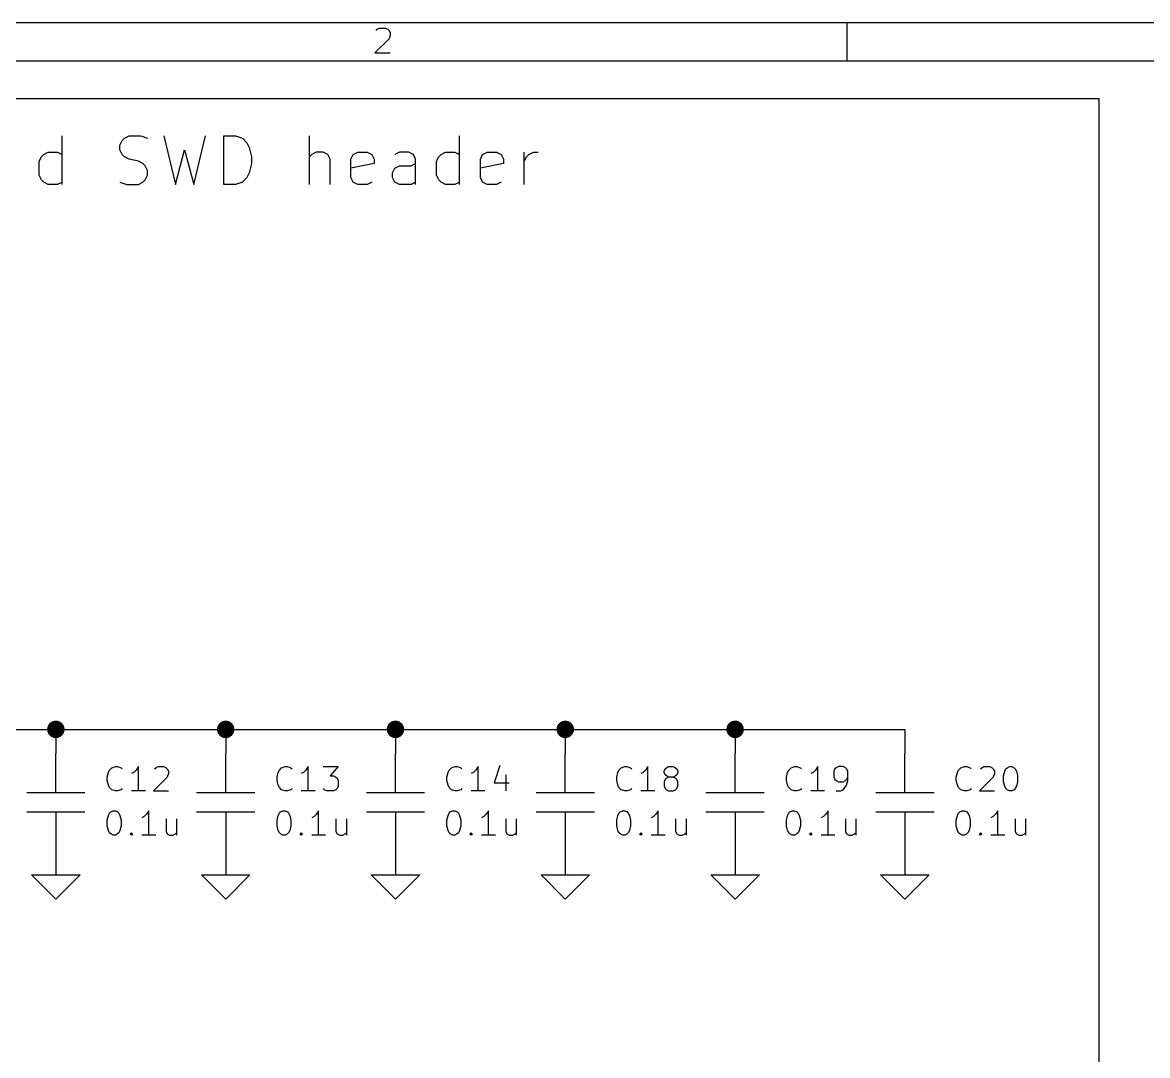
# Model space of a CAD drawing. Extents: x 0.4 to 16.1, y -11.3 to -0.4.
# Drawn here: x 2.631 to 4.95, y -2.522 to -0.394 of the extents above; entities that cross this region are included whole.
import ezdxf

# ---------------------------------------------------------------- set-up
doc = ezdxf.new("R2010")
doc.units = 0
doc.header["$MEASUREMENT"] = 0
for name, color, linetype in [('BLUE3', 171, 'CONTINUOUS'), ('CYAN2', 4, 'CONTINUOUS'), ('GREEN3', 91, 'CONTINUOUS'), ('RED2', 1, 'CONTINUOUS')]:
    doc.layers.add(name, color=color, linetype=linetype)

msp = doc.modelspace()

# ---------------------------------------------------------------- linework, layer by layer
at = {"layer": 'BLUE3', "linetype": 'CONTINUOUS'}
for p, q in [((0.65, -0.55), (4.85, -0.55)), ((4.85, -0.55), (4.85, -4.65)), ((2.713, -0.7273), (2.713, -0.6273)), ((2.832, -0.6463), (2.8368, -0.6368)), ((2.832, -0.6558), (2.832, -0.6463)), ((2.8368, -0.6368), (2.8415, -0.632)), ((2.8415, -0.632), (2.8511, -0.6273)), ((2.8511, -0.6273), (2.8749, -0.6273)), ((2.8749, -0.6273), (2.8892, -0.632)), ((2.9225, -0.6273), (2.9463, -0.7273)), ((2.9844, -0.7273), (3.0082, -0.6273)), ((3.0463, -0.7273), (3.0463, -0.6273)), ((3.0463, -0.6273), (3.0701, -0.6273)), ((3.0701, -0.6273), (3.0844, -0.632)), ((3.0844, -0.632), (3.0939, -0.6416)), ((3.0939, -0.6416), (3.0987, -0.6511)), ((3.2225, -0.7273), (3.2225, -0.6273)), ((3.532, -0.7273), (3.532, -0.6273)), ((2.6654, -0.6796), (2.6701, -0.6701)), ((2.6701, -0.6701), (2.6749, -0.6654)), ((2.6749, -0.6654), (2.6844, -0.6606)), ((2.6844, -0.6606), (2.7034, -0.6606)), ((2.7034, -0.6606), (2.713, -0.6654)), ((2.8368, -0.6654), (2.832, -0.6558)), ((2.8415, -0.6701), (2.8368, -0.6654)), ((2.8511, -0.6749), (2.8415, -0.6701)), ((2.9463, -0.7273), (2.9654, -0.6558)), ((2.9654, -0.6558), (2.9844, -0.7273)), ((3.0987, -0.6511), (3.1034, -0.6701)), ((3.1034, -0.6701), (3.1034, -0.6844)), ((3.2273, -0.6654), (3.2225, -0.6701)), ((3.2368, -0.6606), (3.2273, -0.6654)), ((3.2511, -0.6606), (3.2368, -0.6606)), ((3.2606, -0.6654), (3.2511, -0.6606)), ((3.2654, -0.6749), (3.2606, -0.6654)), ((3.3082, -0.6749), (3.313, -0.6654)), ((3.313, -0.6654), (3.3225, -0.6606)), ((3.3225, -0.6606), (3.3415, -0.6606)), ((3.3415, -0.6606), (3.3511, -0.6654)), ((3.3511, -0.6654), (3.3558, -0.6749)), ((3.4082, -0.6606), (3.3987, -0.6654)), ((3.4273, -0.6606), (3.4082, -0.6606)), ((3.4368, -0.6654), (3.4273, -0.6606)), ((3.4415, -0.6749), (3.4368, -0.6654)), ((3.4844, -0.6796), (3.4892, -0.6701)), ((3.4892, -0.6701), (3.4939, -0.6654)), ((3.4939, -0.6654), (3.5034, -0.6606)), ((3.5034, -0.6606), (3.5225, -0.6606)), ((3.5225, -0.6606), (3.532, -0.6654)), ((3.5749, -0.6749), (3.5796, -0.6654)), ((3.5796, -0.6654), (3.5892, -0.6606)), ((3.5892, -0.6606), (3.6082, -0.6606)), ((3.6082, -0.6606), (3.6177, -0.6654)), ((3.6177, -0.6654), (3.6225, -0.6749)), ((3.6653, -0.7273), (3.6653, -0.6606)), ((3.6653, -0.6796), (3.6701, -0.6701)), ((3.6701, -0.6701), (3.6749, -0.6654)), ((3.6749, -0.6654), (3.6844, -0.6606)), ((3.6844, -0.6606), (3.6939, -0.6606)), ((2.6654, -0.7082), (2.6654, -0.6796)), ((2.8701, -0.6796), (2.8511, -0.6749)), ((2.8796, -0.6844), (2.8701, -0.6796)), ((2.8844, -0.6892), (2.8796, -0.6844)), ((2.8892, -0.6987), (2.8844, -0.6892)), ((3.1034, -0.6844), (3.0987, -0.7035)), ((3.2654, -0.7273), (3.2654, -0.6749)), ((3.3082, -0.713), (3.3082, -0.6749)), ((3.3558, -0.6844), (3.3082, -0.6939)), ((3.3558, -0.6749), (3.3558, -0.6844)), ((3.3939, -0.7035), (3.3987, -0.6939)), ((3.3987, -0.6939), (3.4082, -0.6892)), ((3.4082, -0.6892), (3.432, -0.6892)), ((3.432, -0.6892), (3.4415, -0.6844)), ((3.4415, -0.7273), (3.4415, -0.6749)), ((3.4844, -0.7082), (3.4844, -0.6796)), ((3.5749, -0.713), (3.5749, -0.6749)), ((3.6225, -0.6844), (3.5749, -0.6939)), ((3.6225, -0.6749), (3.6225, -0.6844)), ((2.6701, -0.7177), (2.6654, -0.7082)), ((2.6749, -0.7225), (2.6701, -0.7177)), ((2.8796, -0.7225), (2.8844, -0.7177)), ((2.8844, -0.7177), (2.8892, -0.7082)), ((2.8892, -0.7082), (2.8892, -0.6987)), ((3.0939, -0.713), (3.0844, -0.7225)), ((3.0987, -0.7035), (3.0939, -0.713)), ((3.313, -0.7225), (3.3082, -0.713)), ((3.3939, -0.713), (3.3939, -0.7035)), ((3.3987, -0.7225), (3.3939, -0.713)), ((3.4892, -0.7177), (3.4844, -0.7082)), ((3.4939, -0.7225), (3.4892, -0.7177)), ((3.5796, -0.7225), (3.5749, -0.713)), ((2.6844, -0.7273), (2.6749, -0.7225)), ((2.7034, -0.7273), (2.6844, -0.7273)), ((2.713, -0.7225), (2.7034, -0.7273)), ((2.832, -0.7225), (2.8463, -0.7273)), ((2.8463, -0.7273), (2.8701, -0.7273)), ((2.8701, -0.7273), (2.8796, -0.7225)), ((3.0701, -0.7273), (3.0463, -0.7273)), ((3.0844, -0.7225), (3.0701, -0.7273)), ((3.3225, -0.7273), (3.313, -0.7225)), ((3.3415, -0.7273), (3.3225, -0.7273)), ((3.3511, -0.7225), (3.3415, -0.7273)), ((3.4082, -0.7273), (3.3987, -0.7225)), ((3.432, -0.7273), (3.4082, -0.7273)), ((3.4415, -0.7225), (3.432, -0.7273)), ((3.5034, -0.7273), (3.4939, -0.7225)), ((3.5225, -0.7273), (3.5034, -0.7273)), ((3.532, -0.7225), (3.5225, -0.7273)), ((3.5892, -0.7273), (3.5796, -0.7225)), ((3.6082, -0.7273), (3.5892, -0.7273)), ((3.6177, -0.7225), (3.6082, -0.7273))]:
    msp.add_line(p, q, dxfattribs=at)
at = {"layer": 'CYAN2', "linetype": 'CONTINUOUS'}
for p, q in [((3.6154, -1.9244), (3.6035, -1.9601)), ((3.6154, -1.9244), (3.6035, -1.9601)), ((2.8059, -1.9482), (2.8083, -1.9387)), ((2.8059, -1.9482), (2.8083, -1.9387)), ((2.8083, -1.9387), (2.8107, -1.9339)), ((2.8083, -1.9387), (2.8107, -1.9339)), ((2.8107, -1.9339), (2.8154, -1.9292)), ((2.8107, -1.9339), (2.8154, -1.9292)), ((2.8154, -1.9292), (2.8226, -1.9268)), ((2.8154, -1.9292), (2.8226, -1.9268)), ((2.8226, -1.9268), (2.8273, -1.9268)), ((2.8226, -1.9268), (2.8273, -1.9268)), ((2.8273, -1.9268), (2.8345, -1.9292)), ((2.8273, -1.9268), (2.8345, -1.9292)), ((2.8345, -1.9292), (2.8369, -1.9316)), ((2.8345, -1.9292), (2.8369, -1.9316)), ((2.8607, -1.9387), (2.8559, -1.9411)), ((2.8607, -1.9387), (2.8559, -1.9411)), ((2.8654, -1.9339), (2.8607, -1.9387)), ((2.8654, -1.9339), (2.8607, -1.9387)), ((2.8702, -1.9268), (2.8654, -1.9339)), ((2.8702, -1.9268), (2.8654, -1.9339)), ((2.8702, -1.9768), (2.8702, -1.9268)), ((2.8702, -1.9768), (2.8702, -1.9268)), ((2.9035, -1.9316), (2.9059, -1.9292)), ((2.9035, -1.9316), (2.9059, -1.9292)), ((2.9059, -1.9292), (2.9107, -1.9268)), ((2.9059, -1.9292), (2.9107, -1.9268)), ((2.9107, -1.9268), (2.9226, -1.9268)), ((2.9107, -1.9268), (2.9226, -1.9268)), ((2.9226, -1.9268), (2.9273, -1.9292)), ((2.9226, -1.9268), (2.9273, -1.9292)), ((2.9273, -1.9292), (2.9297, -1.9316)), ((2.9273, -1.9292), (2.9297, -1.9316)), ((2.9297, -1.9316), (2.9321, -1.9363)), ((2.9297, -1.9316), (2.9321, -1.9363)), ((2.9321, -1.9411), (2.9297, -1.9482)), ((2.9321, -1.9411), (2.9297, -1.9482)), ((2.9321, -1.9363), (2.9321, -1.9411)), ((2.9321, -1.9363), (2.9321, -1.9411)), ((3.1559, -1.9482), (3.1583, -1.9387)), ((3.1559, -1.9482), (3.1583, -1.9387)), ((3.1583, -1.9387), (3.1607, -1.9339)), ((3.1583, -1.9387), (3.1607, -1.9339)), ((3.1607, -1.9339), (3.1654, -1.9292)), ((3.1607, -1.9339), (3.1654, -1.9292)), ((3.1654, -1.9292), (3.1726, -1.9268)), ((3.1654, -1.9292), (3.1726, -1.9268)), ((3.1726, -1.9268), (3.1773, -1.9268)), ((3.1726, -1.9268), (3.1773, -1.9268)), ((3.1773, -1.9268), (3.1845, -1.9292)), ((3.1773, -1.9268), (3.1845, -1.9292)), ((3.1845, -1.9292), (3.1869, -1.9316)), ((3.1845, -1.9292), (3.1869, -1.9316)), ((3.2107, -1.9387), (3.2059, -1.9411)), ((3.2107, -1.9387), (3.2059, -1.9411)), ((3.2154, -1.9339), (3.2107, -1.9387)), ((3.2154, -1.9339), (3.2107, -1.9387)), ((3.2202, -1.9268), (3.2154, -1.9339)), ((3.2202, -1.9268), (3.2154, -1.9339)), ((3.2202, -1.9768), (3.2202, -1.9268)), ((3.2202, -1.9768), (3.2202, -1.9268)), ((3.2511, -1.9268), (3.2821, -1.9268)), ((3.2511, -1.9268), (3.2821, -1.9268)), ((3.2821, -1.9268), (3.2654, -1.9459)), ((3.2821, -1.9268), (3.2654, -1.9459)), ((3.2654, -1.9459), (3.2726, -1.9459)), ((3.2654, -1.9459), (3.2726, -1.9459)), ((3.2726, -1.9459), (3.2773, -1.9482)), ((3.2726, -1.9459), (3.2773, -1.9482)), ((3.5059, -1.9482), (3.5083, -1.9387)), ((3.5059, -1.9482), (3.5083, -1.9387)), ((3.5083, -1.9387), (3.5107, -1.9339)), ((3.5083, -1.9387), (3.5107, -1.9339)), ((3.5107, -1.9339), (3.5154, -1.9292)), ((3.5107, -1.9339), (3.5154, -1.9292)), ((3.5154, -1.9292), (3.5226, -1.9268)), ((3.5154, -1.9292), (3.5226, -1.9268)), ((3.5226, -1.9268), (3.5273, -1.9268)), ((3.5226, -1.9268), (3.5273, -1.9268)), ((3.5273, -1.9268), (3.5345, -1.9292)), ((3.5273, -1.9268), (3.5345, -1.9292)), ((3.5345, -1.9292), (3.5369, -1.9316)), ((3.5345, -1.9292), (3.5369, -1.9316)), ((3.5607, -1.9387), (3.5559, -1.9411)), ((3.5607, -1.9387), (3.5559, -1.9411)), ((3.5654, -1.9339), (3.5607, -1.9387)), ((3.5654, -1.9339), (3.5607, -1.9387)), ((3.5702, -1.9268), (3.5654, -1.9339)), ((3.5702, -1.9268), (3.5654, -1.9339)), ((3.5702, -1.9768), (3.5702, -1.9268)), ((3.5702, -1.9768), (3.5702, -1.9268)), ((3.6273, -1.9435), (3.6273, -1.9768)), ((3.6273, -1.9435), (3.6273, -1.9768)), ((3.8559, -1.9482), (3.8583, -1.9387)), ((3.8559, -1.9482), (3.8583, -1.9387)), ((3.8583, -1.9387), (3.8607, -1.9339)), ((3.8583, -1.9387), (3.8607, -1.9339)), ((3.8607, -1.9339), (3.8654, -1.9292)), ((3.8607, -1.9339), (3.8654, -1.9292)), ((3.8654, -1.9292), (3.8726, -1.9268)), ((3.8654, -1.9292), (3.8726, -1.9268)), ((3.8726, -1.9268), (3.8773, -1.9268)), ((3.8726, -1.9268), (3.8773, -1.9268)), ((3.8773, -1.9268), (3.8845, -1.9292)), ((3.8773, -1.9268), (3.8845, -1.9292)), ((3.8845, -1.9292), (3.8869, -1.9316)), ((3.8845, -1.9292), (3.8869, -1.9316)), ((3.9107, -1.9387), (3.9059, -1.9411)), ((3.9107, -1.9387), (3.9059, -1.9411)), ((3.9154, -1.9339), (3.9107, -1.9387)), ((3.9154, -1.9339), (3.9107, -1.9387)), ((3.9202, -1.9268), (3.9154, -1.9339)), ((3.9202, -1.9268), (3.9154, -1.9339)), ((3.9202, -1.9768), (3.9202, -1.9268)), ((3.9202, -1.9768), (3.9202, -1.9268)), ((3.9535, -1.9363), (3.9559, -1.9316)), ((3.9535, -1.9363), (3.9559, -1.9316)), ((3.9535, -1.9387), (3.9535, -1.9363)), ((3.9535, -1.9387), (3.9535, -1.9363)), ((3.9559, -1.9435), (3.9535, -1.9387)), ((3.9559, -1.9435), (3.9535, -1.9387)), ((3.9559, -1.9316), (3.9583, -1.9292)), ((3.9559, -1.9316), (3.9583, -1.9292)), ((3.9583, -1.9459), (3.9559, -1.9435)), ((3.9583, -1.9459), (3.9559, -1.9435)), ((3.9583, -1.9292), (3.963, -1.9268)), ((3.9583, -1.9292), (3.963, -1.9268)), ((3.963, -1.9482), (3.9583, -1.9459)), ((3.963, -1.9482), (3.9583, -1.9459)), ((3.963, -1.9268), (3.9726, -1.9268)), ((3.963, -1.9268), (3.9726, -1.9268)), ((3.9726, -1.9268), (3.9773, -1.9292)), ((3.9726, -1.9268), (3.9773, -1.9292)), ((3.9773, -1.9459), (3.9726, -1.9482)), ((3.9773, -1.9459), (3.9726, -1.9482)), ((3.9773, -1.9292), (3.9797, -1.9316)), ((3.9773, -1.9292), (3.9797, -1.9316)), ((3.9797, -1.9435), (3.9773, -1.9459)), ((3.9797, -1.9435), (3.9773, -1.9459)), ((3.9797, -1.9316), (3.9821, -1.9363)), ((3.9797, -1.9316), (3.9821, -1.9363)), ((3.9821, -1.9387), (3.9797, -1.9435)), ((3.9821, -1.9387), (3.9797, -1.9435)), ((3.9821, -1.9363), (3.9821, -1.9387)), ((3.9821, -1.9363), (3.9821, -1.9387)), ((4.2059, -1.9482), (4.2083, -1.9387)), ((4.2059, -1.9482), (4.2083, -1.9387)), ((4.2083, -1.9387), (4.2107, -1.9339)), ((4.2083, -1.9387), (4.2107, -1.9339)), ((4.2107, -1.9339), (4.2154, -1.9292)), ((4.2107, -1.9339), (4.2154, -1.9292)), ((4.2154, -1.9292), (4.2226, -1.9268)), ((4.2154, -1.9292), (4.2226, -1.9268)), ((4.2226, -1.9268), (4.2273, -1.9268)), ((4.2226, -1.9268), (4.2273, -1.9268)), ((4.2273, -1.9268), (4.2345, -1.9292)), ((4.2273, -1.9268), (4.2345, -1.9292)), ((4.2345, -1.9292), (4.2369, -1.9316)), ((4.2345, -1.9292), (4.2369, -1.9316)), ((4.2607, -1.9387), (4.2559, -1.9411)), ((4.2607, -1.9387), (4.2559, -1.9411)), ((4.2654, -1.9339), (4.2607, -1.9387)), ((4.2654, -1.9339), (4.2607, -1.9387)), ((4.2702, -1.9268), (4.2654, -1.9339)), ((4.2702, -1.9268), (4.2654, -1.9339)), ((4.2702, -1.9768), (4.2702, -1.9268)), ((4.2702, -1.9768), (4.2702, -1.9268)), ((4.3059, -1.9316), (4.3035, -1.9363)), ((4.3059, -1.9316), (4.3035, -1.9363)), ((4.3035, -1.9363), (4.3035, -1.9482)), ((4.3035, -1.9363), (4.3035, -1.9482)), ((4.3083, -1.9292), (4.3059, -1.9316)), ((4.3083, -1.9292), (4.3059, -1.9316)), ((4.313, -1.9268), (4.3083, -1.9292)), ((4.313, -1.9268), (4.3083, -1.9292)), ((4.3226, -1.9268), (4.313, -1.9268)), ((4.3226, -1.9268), (4.313, -1.9268)), ((4.3273, -1.9292), (4.3226, -1.9268)), ((4.3273, -1.9292), (4.3226, -1.9268)), ((4.3297, -1.9316), (4.3273, -1.9292)), ((4.3297, -1.9316), (4.3273, -1.9292)), ((4.3321, -1.9363), (4.3297, -1.9316)), ((4.3321, -1.9363), (4.3297, -1.9316)), ((4.3321, -1.9554), (4.3321, -1.9363)), ((4.3321, -1.9554), (4.3321, -1.9363)), ((4.5559, -1.9482), (4.5583, -1.9387)), ((4.5559, -1.9482), (4.5583, -1.9387)), ((4.5583, -1.9387), (4.5607, -1.9339)), ((4.5583, -1.9387), (4.5607, -1.9339)), ((4.5607, -1.9339), (4.5654, -1.9292)), ((4.5607, -1.9339), (4.5654, -1.9292)), ((4.5654, -1.9292), (4.5726, -1.9268)), ((4.5654, -1.9292), (4.5726, -1.9268)), ((4.5726, -1.9268), (4.5773, -1.9268)), ((4.5726, -1.9268), (4.5773, -1.9268)), ((4.5773, -1.9268), (4.5845, -1.9292)), ((4.5773, -1.9268), (4.5845, -1.9292)), ((4.5845, -1.9292), (4.5869, -1.9316)), ((4.5845, -1.9292), (4.5869, -1.9316)), ((4.6059, -1.9316), (4.6083, -1.9292)), ((4.6059, -1.9316), (4.6083, -1.9292)), ((4.6083, -1.9292), (4.613, -1.9268)), ((4.6083, -1.9292), (4.613, -1.9268)), ((4.613, -1.9268), (4.6249, -1.9268)), ((4.613, -1.9268), (4.6249, -1.9268)), ((4.6249, -1.9268), (4.6297, -1.9292)), ((4.6249, -1.9268), (4.6297, -1.9292)), ((4.6297, -1.9292), (4.6321, -1.9316)), ((4.6297, -1.9292), (4.6321, -1.9316)), ((4.6321, -1.9316), (4.6345, -1.9363)), ((4.6321, -1.9316), (4.6345, -1.9363)), ((4.6345, -1.9411), (4.6321, -1.9482)), ((4.6345, -1.9411), (4.6321, -1.9482)), ((4.6345, -1.9363), (4.6345, -1.9411)), ((4.6345, -1.9363), (4.6345, -1.9411)), ((4.6535, -1.9459), (4.6559, -1.9363)), ((4.6535, -1.9459), (4.6559, -1.9363)), ((4.6535, -1.9578), (4.6535, -1.9459)), ((4.6535, -1.9578), (4.6535, -1.9459)), ((4.6559, -1.9363), (4.6583, -1.9316)), ((4.6559, -1.9363), (4.6583, -1.9316)), ((4.6583, -1.9316), (4.6607, -1.9292)), ((4.6583, -1.9316), (4.6607, -1.9292)), ((4.6607, -1.9292), (4.6654, -1.9268)), ((4.6607, -1.9292), (4.6654, -1.9268)), ((4.6654, -1.9268), (4.6702, -1.9268)), ((4.6654, -1.9268), (4.6702, -1.9268)), ((4.6702, -1.9268), (4.6749, -1.9292)), ((4.6702, -1.9268), (4.6749, -1.9292)), ((4.6749, -1.9292), (4.6773, -1.9316)), ((4.6749, -1.9292), (4.6773, -1.9316)), ((4.6773, -1.9316), (4.6797, -1.9363)), ((4.6773, -1.9316), (4.6797, -1.9363)), ((4.6797, -1.9363), (4.6821, -1.9459)), ((4.6797, -1.9363), (4.6821, -1.9459)), ((4.6821, -1.9459), (4.6821, -1.9578)), ((4.6821, -1.9459), (4.6821, -1.9578)), ((2.8059, -1.9554), (2.8059, -1.9482)), ((2.8059, -1.9554), (2.8059, -1.9482)), ((2.8083, -1.9649), (2.8059, -1.9554)), ((2.8083, -1.9649), (2.8059, -1.9554)), ((2.8107, -1.9697), (2.8083, -1.9649)), ((2.8107, -1.9697), (2.8083, -1.9649)), ((2.8154, -1.9744), (2.8107, -1.9697)), ((2.8154, -1.9744), (2.8107, -1.9697)), ((2.9297, -1.9482), (2.9011, -1.9768)), ((2.9297, -1.9482), (2.9011, -1.9768)), ((3.1559, -1.9554), (3.1559, -1.9482)), ((3.1559, -1.9554), (3.1559, -1.9482)), ((3.1583, -1.9649), (3.1559, -1.9554)), ((3.1583, -1.9649), (3.1559, -1.9554)), ((3.1607, -1.9697), (3.1583, -1.9649)), ((3.1607, -1.9697), (3.1583, -1.9649)), ((3.1654, -1.9744), (3.1607, -1.9697)), ((3.1654, -1.9744), (3.1607, -1.9697)), ((3.2773, -1.9482), (3.2797, -1.9506)), ((3.2773, -1.9482), (3.2797, -1.9506)), ((3.2797, -1.9506), (3.2821, -1.9554)), ((3.2797, -1.9506), (3.2821, -1.9554)), ((3.2821, -1.9673), (3.2797, -1.972)), ((3.2821, -1.9673), (3.2797, -1.972)), ((3.2821, -1.9554), (3.2821, -1.9673)), ((3.2821, -1.9554), (3.2821, -1.9673)), ((3.5059, -1.9554), (3.5059, -1.9482)), ((3.5059, -1.9554), (3.5059, -1.9482)), ((3.5083, -1.9649), (3.5059, -1.9554)), ((3.5083, -1.9649), (3.5059, -1.9554)), ((3.5107, -1.9697), (3.5083, -1.9649)), ((3.5107, -1.9697), (3.5083, -1.9649)), ((3.5154, -1.9744), (3.5107, -1.9697)), ((3.5154, -1.9744), (3.5107, -1.9697)), ((3.6035, -1.9601), (3.6345, -1.9601)), ((3.6035, -1.9601), (3.6345, -1.9601)), ((3.8559, -1.9554), (3.8559, -1.9482)), ((3.8559, -1.9554), (3.8559, -1.9482)), ((3.8583, -1.9649), (3.8559, -1.9554)), ((3.8583, -1.9649), (3.8559, -1.9554)), ((3.8607, -1.9697), (3.8583, -1.9649)), ((3.8607, -1.9697), (3.8583, -1.9649)), ((3.8654, -1.9744), (3.8607, -1.9697)), ((3.8654, -1.9744), (3.8607, -1.9697)), ((3.9559, -1.953), (3.9535, -1.9578)), ((3.9559, -1.953), (3.9535, -1.9578)), ((3.9535, -1.9578), (3.9535, -1.9673)), ((3.9535, -1.9578), (3.9535, -1.9673)), ((3.9535, -1.9673), (3.9559, -1.972)), ((3.9535, -1.9673), (3.9559, -1.972)), ((3.9583, -1.9506), (3.9559, -1.953)), ((3.9583, -1.9506), (3.9559, -1.953)), ((3.963, -1.9482), (3.9583, -1.9506)), ((3.963, -1.9482), (3.9583, -1.9506)), ((3.9726, -1.9482), (3.963, -1.9482)), ((3.9726, -1.9482), (3.963, -1.9482)), ((3.9773, -1.9506), (3.9726, -1.9482)), ((3.9773, -1.9506), (3.9726, -1.9482)), ((3.9797, -1.953), (3.9773, -1.9506)), ((3.9797, -1.953), (3.9773, -1.9506)), ((3.9821, -1.9578), (3.9797, -1.953)), ((3.9821, -1.9578), (3.9797, -1.953)), ((3.9797, -1.972), (3.9821, -1.9673)), ((3.9797, -1.972), (3.9821, -1.9673)), ((3.9821, -1.9673), (3.9821, -1.9578)), ((3.9821, -1.9673), (3.9821, -1.9578)), ((4.2059, -1.9554), (4.2059, -1.9482)), ((4.2059, -1.9554), (4.2059, -1.9482)), ((4.2083, -1.9649), (4.2059, -1.9554)), ((4.2083, -1.9649), (4.2059, -1.9554)), ((4.2107, -1.9697), (4.2083, -1.9649)), ((4.2107, -1.9697), (4.2083, -1.9649)), ((4.2154, -1.9744), (4.2107, -1.9697)), ((4.2154, -1.9744), (4.2107, -1.9697)), ((4.3035, -1.9482), (4.3059, -1.953)), ((4.3035, -1.9482), (4.3059, -1.953)), ((4.3059, -1.953), (4.3083, -1.9554)), ((4.3059, -1.953), (4.3083, -1.9554)), ((4.3083, -1.9554), (4.313, -1.9578)), ((4.3083, -1.9554), (4.313, -1.9578)), ((4.313, -1.9578), (4.3226, -1.9578)), ((4.313, -1.9578), (4.3226, -1.9578)), ((4.3226, -1.9578), (4.3273, -1.9554)), ((4.3226, -1.9578), (4.3273, -1.9554)), ((4.3249, -1.972), (4.3297, -1.9649)), ((4.3249, -1.972), (4.3297, -1.9649)), ((4.3273, -1.9554), (4.3297, -1.953)), ((4.3273, -1.9554), (4.3297, -1.953)), ((4.3297, -1.953), (4.3321, -1.9482)), ((4.3297, -1.953), (4.3321, -1.9482)), ((4.3297, -1.9649), (4.3321, -1.9554)), ((4.3297, -1.9649), (4.3321, -1.9554)), ((4.5559, -1.9554), (4.5559, -1.9482)), ((4.5559, -1.9554), (4.5559, -1.9482)), ((4.5583, -1.9649), (4.5559, -1.9554)), ((4.5583, -1.9649), (4.5559, -1.9554)), ((4.5607, -1.9697), (4.5583, -1.9649)), ((4.5607, -1.9697), (4.5583, -1.9649)), ((4.5654, -1.9744), (4.5607, -1.9697)), ((4.5654, -1.9744), (4.5607, -1.9697)), ((4.6321, -1.9482), (4.6035, -1.9768)), ((4.6321, -1.9482), (4.6035, -1.9768)), ((4.6559, -1.9673), (4.6535, -1.9578)), ((4.6559, -1.9673), (4.6535, -1.9578)), ((4.6583, -1.972), (4.6559, -1.9673)), ((4.6583, -1.972), (4.6559, -1.9673)), ((4.6797, -1.9673), (4.6773, -1.972)), ((4.6797, -1.9673), (4.6773, -1.972)), ((4.6821, -1.9578), (4.6797, -1.9673)), ((4.6821, -1.9578), (4.6797, -1.9673)), ((2.8226, -1.9768), (2.8154, -1.9744)), ((2.8226, -1.9768), (2.8154, -1.9744)), ((2.8273, -1.9768), (2.8226, -1.9768)), ((2.8273, -1.9768), (2.8226, -1.9768)), ((2.8345, -1.9744), (2.8273, -1.9768)), ((2.8345, -1.9744), (2.8273, -1.9768)), ((2.8369, -1.972), (2.8345, -1.9744)), ((2.8369, -1.972), (2.8345, -1.9744)), ((2.8845, -1.9768), (2.8559, -1.9768)), ((2.8845, -1.9768), (2.8559, -1.9768)), ((2.9011, -1.9768), (2.9321, -1.9768)), ((2.9011, -1.9768), (2.9321, -1.9768)), ((3.1726, -1.9768), (3.1654, -1.9744)), ((3.1726, -1.9768), (3.1654, -1.9744)), ((3.1773, -1.9768), (3.1726, -1.9768)), ((3.1773, -1.9768), (3.1726, -1.9768)), ((3.1845, -1.9744), (3.1773, -1.9768)), ((3.1845, -1.9744), (3.1773, -1.9768)), ((3.1869, -1.972), (3.1845, -1.9744)), ((3.1869, -1.972), (3.1845, -1.9744)), ((3.2345, -1.9768), (3.2059, -1.9768)), ((3.2345, -1.9768), (3.2059, -1.9768)), ((3.2535, -1.9744), (3.2511, -1.972)), ((3.2535, -1.9744), (3.2511, -1.972)), ((3.2583, -1.9768), (3.2535, -1.9744)), ((3.2583, -1.9768), (3.2535, -1.9744)), ((3.2726, -1.9768), (3.2583, -1.9768)), ((3.2726, -1.9768), (3.2583, -1.9768)), ((3.2773, -1.9744), (3.2726, -1.9768)), ((3.2773, -1.9744), (3.2726, -1.9768)), ((3.2797, -1.972), (3.2773, -1.9744)), ((3.2797, -1.972), (3.2773, -1.9744)), ((3.5226, -1.9768), (3.5154, -1.9744)), ((3.5226, -1.9768), (3.5154, -1.9744)), ((3.5273, -1.9768), (3.5226, -1.9768)), ((3.5273, -1.9768), (3.5226, -1.9768)), ((3.5345, -1.9744), (3.5273, -1.9768)), ((3.5345, -1.9744), (3.5273, -1.9768)), ((3.5369, -1.972), (3.5345, -1.9744)), ((3.5369, -1.972), (3.5345, -1.9744)), ((3.5845, -1.9768), (3.5559, -1.9768)), ((3.5845, -1.9768), (3.5559, -1.9768)), ((3.8726, -1.9768), (3.8654, -1.9744)), ((3.8726, -1.9768), (3.8654, -1.9744)), ((3.8773, -1.9768), (3.8726, -1.9768)), ((3.8773, -1.9768), (3.8726, -1.9768)), ((3.8845, -1.9744), (3.8773, -1.9768)), ((3.8845, -1.9744), (3.8773, -1.9768)), ((3.8869, -1.972), (3.8845, -1.9744)), ((3.8869, -1.972), (3.8845, -1.9744)), ((3.9345, -1.9768), (3.9059, -1.9768)), ((3.9345, -1.9768), (3.9059, -1.9768)), ((3.9559, -1.972), (3.9583, -1.9744)), ((3.9559, -1.972), (3.9583, -1.9744)), ((3.9583, -1.9744), (3.963, -1.9768)), ((3.9583, -1.9744), (3.963, -1.9768)), ((3.963, -1.9768), (3.9726, -1.9768)), ((3.963, -1.9768), (3.9726, -1.9768)), ((3.9726, -1.9768), (3.9773, -1.9744)), ((3.9726, -1.9768), (3.9773, -1.9744)), ((3.9773, -1.9744), (3.9797, -1.972)), ((3.9773, -1.9744), (3.9797, -1.972)), ((4.2226, -1.9768), (4.2154, -1.9744)), ((4.2226, -1.9768), (4.2154, -1.9744)), ((4.2273, -1.9768), (4.2226, -1.9768)), ((4.2273, -1.9768), (4.2226, -1.9768)), ((4.2345, -1.9744), (4.2273, -1.9768)), ((4.2345, -1.9744), (4.2273, -1.9768)), ((4.2369, -1.972), (4.2345, -1.9744)), ((4.2369, -1.972), (4.2345, -1.9744)), ((4.2845, -1.9768), (4.2559, -1.9768)), ((4.2845, -1.9768), (4.2559, -1.9768)), ((4.3083, -1.9768), (4.3178, -1.9768)), ((4.3083, -1.9768), (4.3178, -1.9768)), ((4.3178, -1.9768), (4.3226, -1.9744)), ((4.3178, -1.9768), (4.3226, -1.9744)), ((4.3226, -1.9744), (4.3249, -1.972)), ((4.3226, -1.9744), (4.3249, -1.972)), ((4.5726, -1.9768), (4.5654, -1.9744)), ((4.5726, -1.9768), (4.5654, -1.9744)), ((4.5773, -1.9768), (4.5726, -1.9768)), ((4.5773, -1.9768), (4.5726, -1.9768)), ((4.5845, -1.9744), (4.5773, -1.9768)), ((4.5845, -1.9744), (4.5773, -1.9768)), ((4.5869, -1.972), (4.5845, -1.9744)), ((4.5869, -1.972), (4.5845, -1.9744)), ((4.6035, -1.9768), (4.6345, -1.9768)), ((4.6035, -1.9768), (4.6345, -1.9768)), ((4.6607, -1.9744), (4.6583, -1.972)), ((4.6607, -1.9744), (4.6583, -1.972)), ((4.6654, -1.9768), (4.6607, -1.9744)), ((4.6654, -1.9768), (4.6607, -1.9744)), ((4.6702, -1.9768), (4.6654, -1.9768)), ((4.6702, -1.9768), (4.6654, -1.9768)), ((4.6749, -1.9744), (4.6702, -1.9768)), ((4.6749, -1.9744), (4.6702, -1.9768)), ((4.6773, -1.972), (4.6749, -1.9744)), ((4.6773, -1.972), (4.6749, -1.9744)), ((2.8059, -2.0369), (2.8083, -2.0273)), ((2.8059, -2.0369), (2.8083, -2.0273)), ((2.8059, -2.0488), (2.8059, -2.0369)), ((2.8059, -2.0488), (2.8059, -2.0369)), ((2.8083, -2.0273), (2.8107, -2.0226)), ((2.8083, -2.0273), (2.8107, -2.0226)), ((2.8107, -2.0226), (2.813, -2.0202)), ((2.8107, -2.0226), (2.813, -2.0202)), ((2.813, -2.0202), (2.8178, -2.0178)), ((2.813, -2.0202), (2.8178, -2.0178)), ((2.8178, -2.0178), (2.8226, -2.0178)), ((2.8178, -2.0178), (2.8226, -2.0178)), ((2.8226, -2.0178), (2.8273, -2.0202)), ((2.8226, -2.0178), (2.8273, -2.0202)), ((2.8273, -2.0202), (2.8297, -2.0226)), ((2.8273, -2.0202), (2.8297, -2.0226)), ((2.8297, -2.0226), (2.8321, -2.0273)), ((2.8297, -2.0226), (2.8321, -2.0273)), ((2.8321, -2.0273), (2.8345, -2.0369)), ((2.8321, -2.0273), (2.8345, -2.0369)), ((2.8345, -2.0369), (2.8345, -2.0488)), ((2.8345, -2.0369), (2.8345, -2.0488)), ((2.8821, -2.0297), (2.8773, -2.0321)), ((2.8821, -2.0297), (2.8773, -2.0321)), ((2.8869, -2.0249), (2.8821, -2.0297)), ((2.8869, -2.0249), (2.8821, -2.0297)), ((2.8916, -2.0178), (2.8869, -2.0249)), ((2.8916, -2.0178), (2.8869, -2.0249)), ((2.8916, -2.0678), (2.8916, -2.0178)), ((2.8916, -2.0678), (2.8916, -2.0178)), ((2.9273, -2.0345), (2.9273, -2.0607)), ((2.9273, -2.0345), (2.9273, -2.0607)), ((2.9488, -2.0345), (2.9488, -2.0678)), ((2.9488, -2.0345), (2.9488, -2.0678)), ((3.1559, -2.0369), (3.1583, -2.0273)), ((3.1559, -2.0369), (3.1583, -2.0273)), ((3.1559, -2.0488), (3.1559, -2.0369)), ((3.1559, -2.0488), (3.1559, -2.0369)), ((3.1583, -2.0273), (3.1607, -2.0226)), ((3.1583, -2.0273), (3.1607, -2.0226)), ((3.1607, -2.0226), (3.163, -2.0202)), ((3.1607, -2.0226), (3.163, -2.0202)), ((3.163, -2.0202), (3.1678, -2.0178)), ((3.163, -2.0202), (3.1678, -2.0178)), ((3.1678, -2.0178), (3.1726, -2.0178)), ((3.1678, -2.0178), (3.1726, -2.0178)), ((3.1726, -2.0178), (3.1773, -2.0202)), ((3.1726, -2.0178), (3.1773, -2.0202)), ((3.1773, -2.0202), (3.1797, -2.0226)), ((3.1773, -2.0202), (3.1797, -2.0226)), ((3.1797, -2.0226), (3.1821, -2.0273)), ((3.1797, -2.0226), (3.1821, -2.0273)), ((3.1821, -2.0273), (3.1845, -2.0369)), ((3.1821, -2.0273), (3.1845, -2.0369)), ((3.1845, -2.0369), (3.1845, -2.0488)), ((3.1845, -2.0369), (3.1845, -2.0488)), ((3.2321, -2.0297), (3.2273, -2.0321)), ((3.2321, -2.0297), (3.2273, -2.0321)), ((3.2369, -2.0249), (3.2321, -2.0297)), ((3.2369, -2.0249), (3.2321, -2.0297)), ((3.2416, -2.0178), (3.2369, -2.0249)), ((3.2416, -2.0178), (3.2369, -2.0249)), ((3.2416, -2.0678), (3.2416, -2.0178)), ((3.2416, -2.0678), (3.2416, -2.0178)), ((3.2773, -2.0345), (3.2773, -2.0607)), ((3.2773, -2.0345), (3.2773, -2.0607)), ((3.2988, -2.0345), (3.2988, -2.0678)), ((3.2988, -2.0345), (3.2988, -2.0678)), ((3.5059, -2.0369), (3.5083, -2.0273)), ((3.5059, -2.0369), (3.5083, -2.0273)), ((3.5059, -2.0488), (3.5059, -2.0369)), ((3.5059, -2.0488), (3.5059, -2.0369)), ((3.5083, -2.0273), (3.5107, -2.0226)), ((3.5083, -2.0273), (3.5107, -2.0226)), ((3.5107, -2.0226), (3.513, -2.0202)), ((3.5107, -2.0226), (3.513, -2.0202)), ((3.513, -2.0202), (3.5178, -2.0178)), ((3.513, -2.0202), (3.5178, -2.0178)), ((3.5178, -2.0178), (3.5226, -2.0178)), ((3.5178, -2.0178), (3.5226, -2.0178)), ((3.5226, -2.0178), (3.5273, -2.0202)), ((3.5226, -2.0178), (3.5273, -2.0202)), ((3.5273, -2.0202), (3.5297, -2.0226)), ((3.5273, -2.0202), (3.5297, -2.0226)), ((3.5297, -2.0226), (3.5321, -2.0273)), ((3.5297, -2.0226), (3.5321, -2.0273)), ((3.5321, -2.0273), (3.5345, -2.0369)), ((3.5321, -2.0273), (3.5345, -2.0369)), ((3.5345, -2.0369), (3.5345, -2.0488)), ((3.5345, -2.0369), (3.5345, -2.0488)), ((3.5821, -2.0297), (3.5773, -2.0321)), ((3.5821, -2.0297), (3.5773, -2.0321)), ((3.5869, -2.0249), (3.5821, -2.0297)), ((3.5869, -2.0249), (3.5821, -2.0297)), ((3.5916, -2.0178), (3.5869, -2.0249)), ((3.5916, -2.0178), (3.5869, -2.0249)), ((3.5916, -2.0678), (3.5916, -2.0178)), ((3.5916, -2.0678), (3.5916, -2.0178)), ((3.6273, -2.0345), (3.6273, -2.0607)), ((3.6273, -2.0345), (3.6273, -2.0607)), ((3.6488, -2.0345), (3.6488, -2.0678)), ((3.6488, -2.0345), (3.6488, -2.0678)), ((3.8559, -2.0369), (3.8583, -2.0273)), ((3.8559, -2.0369), (3.8583, -2.0273)), ((3.8559, -2.0488), (3.8559, -2.0369)), ((3.8559, -2.0488), (3.8559, -2.0369)), ((3.8583, -2.0273), (3.8607, -2.0226)), ((3.8583, -2.0273), (3.8607, -2.0226)), ((3.8607, -2.0226), (3.863, -2.0202)), ((3.8607, -2.0226), (3.863, -2.0202)), ((3.863, -2.0202), (3.8678, -2.0178)), ((3.863, -2.0202), (3.8678, -2.0178)), ((3.8678, -2.0178), (3.8726, -2.0178)), ((3.8678, -2.0178), (3.8726, -2.0178)), ((3.8726, -2.0178), (3.8773, -2.0202)), ((3.8726, -2.0178), (3.8773, -2.0202)), ((3.8773, -2.0202), (3.8797, -2.0226)), ((3.8773, -2.0202), (3.8797, -2.0226)), ((3.8797, -2.0226), (3.8821, -2.0273)), ((3.8797, -2.0226), (3.8821, -2.0273)), ((3.8821, -2.0273), (3.8845, -2.0369)), ((3.8821, -2.0273), (3.8845, -2.0369)), ((3.8845, -2.0369), (3.8845, -2.0488)), ((3.8845, -2.0369), (3.8845, -2.0488)), ((3.9321, -2.0297), (3.9273, -2.0321)), ((3.9321, -2.0297), (3.9273, -2.0321)), ((3.9369, -2.0249), (3.9321, -2.0297)), ((3.9369, -2.0249), (3.9321, -2.0297)), ((3.9416, -2.0178), (3.9369, -2.0249)), ((3.9416, -2.0178), (3.9369, -2.0249)), ((3.9416, -2.0678), (3.9416, -2.0178)), ((3.9416, -2.0678), (3.9416, -2.0178)), ((3.9773, -2.0345), (3.9773, -2.0607)), ((3.9773, -2.0345), (3.9773, -2.0607)), ((3.9988, -2.0345), (3.9988, -2.0678)), ((3.9988, -2.0345), (3.9988, -2.0678)), ((4.2059, -2.0369), (4.2083, -2.0273)), ((4.2059, -2.0369), (4.2083, -2.0273)), ((4.2059, -2.0488), (4.2059, -2.0369)), ((4.2059, -2.0488), (4.2059, -2.0369)), ((4.2083, -2.0273), (4.2107, -2.0226)), ((4.2083, -2.0273), (4.2107, -2.0226)), ((4.2107, -2.0226), (4.213, -2.0202)), ((4.2107, -2.0226), (4.213, -2.0202)), ((4.213, -2.0202), (4.2178, -2.0178)), ((4.213, -2.0202), (4.2178, -2.0178)), ((4.2178, -2.0178), (4.2226, -2.0178)), ((4.2178, -2.0178), (4.2226, -2.0178)), ((4.2226, -2.0178), (4.2273, -2.0202)), ((4.2226, -2.0178), (4.2273, -2.0202)), ((4.2273, -2.0202), (4.2297, -2.0226)), ((4.2273, -2.0202), (4.2297, -2.0226)), ((4.2297, -2.0226), (4.2321, -2.0273)), ((4.2297, -2.0226), (4.2321, -2.0273)), ((4.2321, -2.0273), (4.2345, -2.0369)), ((4.2321, -2.0273), (4.2345, -2.0369)), ((4.2345, -2.0369), (4.2345, -2.0488)), ((4.2345, -2.0369), (4.2345, -2.0488)), ((4.2821, -2.0297), (4.2773, -2.0321)), ((4.2821, -2.0297), (4.2773, -2.0321)), ((4.2869, -2.0249), (4.2821, -2.0297)), ((4.2869, -2.0249), (4.2821, -2.0297)), ((4.2916, -2.0178), (4.2869, -2.0249)), ((4.2916, -2.0178), (4.2869, -2.0249)), ((4.2916, -2.0678), (4.2916, -2.0178)), ((4.2916, -2.0678), (4.2916, -2.0178)), ((4.3273, -2.0345), (4.3273, -2.0607)), ((4.3273, -2.0345), (4.3273, -2.0607)), ((4.3488, -2.0345), (4.3488, -2.0678)), ((4.3488, -2.0345), (4.3488, -2.0678)), ((4.5559, -2.0369), (4.5583, -2.0273)), ((4.5559, -2.0369), (4.5583, -2.0273)), ((4.5559, -2.0488), (4.5559, -2.0369)), ((4.5559, -2.0488), (4.5559, -2.0369)), ((4.5583, -2.0273), (4.5607, -2.0226)), ((4.5583, -2.0273), (4.5607, -2.0226)), ((4.5607, -2.0226), (4.563, -2.0202)), ((4.5607, -2.0226), (4.563, -2.0202)), ((4.563, -2.0202), (4.5678, -2.0178)), ((4.563, -2.0202), (4.5678, -2.0178)), ((4.5678, -2.0178), (4.5726, -2.0178)), ((4.5678, -2.0178), (4.5726, -2.0178)), ((4.5726, -2.0178), (4.5773, -2.0202)), ((4.5726, -2.0178), (4.5773, -2.0202)), ((4.5773, -2.0202), (4.5797, -2.0226)), ((4.5773, -2.0202), (4.5797, -2.0226)), ((4.5797, -2.0226), (4.5821, -2.0273)), ((4.5797, -2.0226), (4.5821, -2.0273)), ((4.5821, -2.0273), (4.5845, -2.0369)), ((4.5821, -2.0273), (4.5845, -2.0369)), ((4.5845, -2.0369), (4.5845, -2.0488)), ((4.5845, -2.0369), (4.5845, -2.0488)), ((4.6321, -2.0297), (4.6273, -2.0321)), ((4.6321, -2.0297), (4.6273, -2.0321)), ((4.6369, -2.0249), (4.6321, -2.0297)), ((4.6369, -2.0249), (4.6321, -2.0297)), ((4.6416, -2.0178), (4.6369, -2.0249)), ((4.6416, -2.0178), (4.6369, -2.0249)), ((4.6416, -2.0678), (4.6416, -2.0178)), ((4.6416, -2.0678), (4.6416, -2.0178)), ((4.6773, -2.0345), (4.6773, -2.0607)), ((4.6773, -2.0345), (4.6773, -2.0607)), ((4.6988, -2.0345), (4.6988, -2.0678)), ((4.6988, -2.0345), (4.6988, -2.0678)), ((2.8083, -2.0583), (2.8059, -2.0488)), ((2.8083, -2.0583), (2.8059, -2.0488)), ((2.8107, -2.063), (2.8083, -2.0583)), ((2.8107, -2.063), (2.8083, -2.0583)), ((2.813, -2.0654), (2.8107, -2.063)), ((2.813, -2.0654), (2.8107, -2.063)), ((2.8297, -2.063), (2.8273, -2.0654)), ((2.8297, -2.063), (2.8273, -2.0654)), ((2.8321, -2.0583), (2.8297, -2.063)), ((2.8321, -2.0583), (2.8297, -2.063)), ((2.8345, -2.0488), (2.8321, -2.0583)), ((2.8345, -2.0488), (2.8321, -2.0583)), ((2.8535, -2.0654), (2.8559, -2.063)), ((2.8535, -2.0654), (2.8559, -2.063)), ((2.8559, -2.063), (2.8583, -2.0654)), ((2.8559, -2.063), (2.8559, -2.0678)), ((2.8559, -2.063), (2.8583, -2.0654)), ((2.8559, -2.063), (2.8559, -2.0678)), ((2.9273, -2.0607), (2.9297, -2.0654)), ((2.9273, -2.0607), (2.9297, -2.0654)), ((2.9464, -2.0654), (2.9488, -2.063)), ((2.9464, -2.0654), (2.9488, -2.063)), ((3.1583, -2.0583), (3.1559, -2.0488)), ((3.1583, -2.0583), (3.1559, -2.0488)), ((3.1607, -2.063), (3.1583, -2.0583)), ((3.1607, -2.063), (3.1583, -2.0583)), ((3.163, -2.0654), (3.1607, -2.063)), ((3.163, -2.0654), (3.1607, -2.063)), ((3.1797, -2.063), (3.1773, -2.0654)), ((3.1797, -2.063), (3.1773, -2.0654)), ((3.1821, -2.0583), (3.1797, -2.063)), ((3.1821, -2.0583), (3.1797, -2.063)), ((3.1845, -2.0488), (3.1821, -2.0583)), ((3.1845, -2.0488), (3.1821, -2.0583)), ((3.2035, -2.0654), (3.2059, -2.063)), ((3.2035, -2.0654), (3.2059, -2.063)), ((3.2059, -2.063), (3.2083, -2.0654)), ((3.2059, -2.063), (3.2059, -2.0678)), ((3.2059, -2.063), (3.2083, -2.0654)), ((3.2059, -2.063), (3.2059, -2.0678)), ((3.2773, -2.0607), (3.2797, -2.0654)), ((3.2773, -2.0607), (3.2797, -2.0654)), ((3.2964, -2.0654), (3.2988, -2.063)), ((3.2964, -2.0654), (3.2988, -2.063)), ((3.5083, -2.0583), (3.5059, -2.0488)), ((3.5083, -2.0583), (3.5059, -2.0488)), ((3.5107, -2.063), (3.5083, -2.0583)), ((3.5107, -2.063), (3.5083, -2.0583)), ((3.513, -2.0654), (3.5107, -2.063)), ((3.513, -2.0654), (3.5107, -2.063)), ((3.5297, -2.063), (3.5273, -2.0654)), ((3.5297, -2.063), (3.5273, -2.0654)), ((3.5321, -2.0583), (3.5297, -2.063)), ((3.5321, -2.0583), (3.5297, -2.063)), ((3.5345, -2.0488), (3.5321, -2.0583)), ((3.5345, -2.0488), (3.5321, -2.0583)), ((3.5535, -2.0654), (3.5559, -2.063)), ((3.5535, -2.0654), (3.5559, -2.063)), ((3.5559, -2.063), (3.5583, -2.0654)), ((3.5559, -2.063), (3.5559, -2.0678)), ((3.5559, -2.063), (3.5583, -2.0654)), ((3.5559, -2.063), (3.5559, -2.0678)), ((3.6273, -2.0607), (3.6297, -2.0654)), ((3.6273, -2.0607), (3.6297, -2.0654)), ((3.6464, -2.0654), (3.6488, -2.063)), ((3.6464, -2.0654), (3.6488, -2.063)), ((3.8583, -2.0583), (3.8559, -2.0488)), ((3.8583, -2.0583), (3.8559, -2.0488)), ((3.8607, -2.063), (3.8583, -2.0583)), ((3.8607, -2.063), (3.8583, -2.0583)), ((3.863, -2.0654), (3.8607, -2.063)), ((3.863, -2.0654), (3.8607, -2.063)), ((3.8797, -2.063), (3.8773, -2.0654)), ((3.8797, -2.063), (3.8773, -2.0654)), ((3.8821, -2.0583), (3.8797, -2.063)), ((3.8821, -2.0583), (3.8797, -2.063)), ((3.8845, -2.0488), (3.8821, -2.0583)), ((3.8845, -2.0488), (3.8821, -2.0583)), ((3.9035, -2.0654), (3.9059, -2.063)), ((3.9035, -2.0654), (3.9059, -2.063)), ((3.9059, -2.063), (3.9083, -2.0654)), ((3.9059, -2.063), (3.9059, -2.0678)), ((3.9059, -2.063), (3.9083, -2.0654)), ((3.9059, -2.063), (3.9059, -2.0678)), ((3.9773, -2.0607), (3.9797, -2.0654)), ((3.9773, -2.0607), (3.9797, -2.0654)), ((3.9964, -2.0654), (3.9988, -2.063)), ((3.9964, -2.0654), (3.9988, -2.063)), ((4.2083, -2.0583), (4.2059, -2.0488)), ((4.2083, -2.0583), (4.2059, -2.0488)), ((4.2107, -2.063), (4.2083, -2.0583)), ((4.2107, -2.063), (4.2083, -2.0583)), ((4.213, -2.0654), (4.2107, -2.063)), ((4.213, -2.0654), (4.2107, -2.063)), ((4.2297, -2.063), (4.2273, -2.0654)), ((4.2297, -2.063), (4.2273, -2.0654)), ((4.2321, -2.0583), (4.2297, -2.063)), ((4.2321, -2.0583), (4.2297, -2.063)), ((4.2345, -2.0488), (4.2321, -2.0583)), ((4.2345, -2.0488), (4.2321, -2.0583)), ((4.2535, -2.0654), (4.2559, -2.063)), ((4.2535, -2.0654), (4.2559, -2.063)), ((4.2559, -2.063), (4.2583, -2.0654)), ((4.2559, -2.063), (4.2559, -2.0678)), ((4.2559, -2.063), (4.2583, -2.0654)), ((4.2559, -2.063), (4.2559, -2.0678)), ((4.3273, -2.0607), (4.3297, -2.0654)), ((4.3273, -2.0607), (4.3297, -2.0654)), ((4.3464, -2.0654), (4.3488, -2.063)), ((4.3464, -2.0654), (4.3488, -2.063)), ((4.5583, -2.0583), (4.5559, -2.0488)), ((4.5583, -2.0583), (4.5559, -2.0488)), ((4.5607, -2.063), (4.5583, -2.0583)), ((4.5607, -2.063), (4.5583, -2.0583)), ((4.563, -2.0654), (4.5607, -2.063)), ((4.563, -2.0654), (4.5607, -2.063)), ((4.5797, -2.063), (4.5773, -2.0654)), ((4.5797, -2.063), (4.5773, -2.0654)), ((4.5821, -2.0583), (4.5797, -2.063)), ((4.5821, -2.0583), (4.5797, -2.063)), ((4.5845, -2.0488), (4.5821, -2.0583)), ((4.5845, -2.0488), (4.5821, -2.0583)), ((4.6035, -2.0654), (4.6059, -2.063)), ((4.6035, -2.0654), (4.6059, -2.063)), ((4.6059, -2.063), (4.6083, -2.0654)), ((4.6059, -2.063), (4.6059, -2.0678)), ((4.6059, -2.063), (4.6083, -2.0654)), ((4.6059, -2.063), (4.6059, -2.0678)), ((4.6773, -2.0607), (4.6797, -2.0654)), ((4.6773, -2.0607), (4.6797, -2.0654)), ((4.6964, -2.0654), (4.6988, -2.063)), ((4.6964, -2.0654), (4.6988, -2.063)), ((2.8178, -2.0678), (2.813, -2.0654)), ((2.8178, -2.0678), (2.813, -2.0654)), ((2.8226, -2.0678), (2.8178, -2.0678)), ((2.8226, -2.0678), (2.8178, -2.0678)), ((2.8273, -2.0654), (2.8226, -2.0678)), ((2.8273, -2.0654), (2.8226, -2.0678)), ((2.8559, -2.0678), (2.8535, -2.0654)), ((2.8559, -2.0678), (2.8535, -2.0654)), ((2.8583, -2.0654), (2.8559, -2.0678)), ((2.8583, -2.0654), (2.8559, -2.0678)), ((2.9059, -2.0678), (2.8773, -2.0678)), ((2.9059, -2.0678), (2.8773, -2.0678)), ((2.9297, -2.0654), (2.9345, -2.0678)), ((2.9297, -2.0654), (2.9345, -2.0678)), ((2.9345, -2.0678), (2.9416, -2.0678)), ((2.9345, -2.0678), (2.9416, -2.0678)), ((2.9416, -2.0678), (2.9464, -2.0654)), ((2.9416, -2.0678), (2.9464, -2.0654)), ((3.1678, -2.0678), (3.163, -2.0654)), ((3.1678, -2.0678), (3.163, -2.0654)), ((3.1726, -2.0678), (3.1678, -2.0678)), ((3.1726, -2.0678), (3.1678, -2.0678)), ((3.1773, -2.0654), (3.1726, -2.0678)), ((3.1773, -2.0654), (3.1726, -2.0678)), ((3.2059, -2.0678), (3.2035, -2.0654)), ((3.2059, -2.0678), (3.2035, -2.0654)), ((3.2083, -2.0654), (3.2059, -2.0678)), ((3.2083, -2.0654), (3.2059, -2.0678)), ((3.2559, -2.0678), (3.2273, -2.0678)), ((3.2559, -2.0678), (3.2273, -2.0678)), ((3.2797, -2.0654), (3.2845, -2.0678)), ((3.2797, -2.0654), (3.2845, -2.0678)), ((3.2845, -2.0678), (3.2916, -2.0678)), ((3.2845, -2.0678), (3.2916, -2.0678)), ((3.2916, -2.0678), (3.2964, -2.0654)), ((3.2916, -2.0678), (3.2964, -2.0654)), ((3.5178, -2.0678), (3.513, -2.0654)), ((3.5178, -2.0678), (3.513, -2.0654)), ((3.5226, -2.0678), (3.5178, -2.0678)), ((3.5226, -2.0678), (3.5178, -2.0678)), ((3.5273, -2.0654), (3.5226, -2.0678)), ((3.5273, -2.0654), (3.5226, -2.0678)), ((3.5559, -2.0678), (3.5535, -2.0654)), ((3.5559, -2.0678), (3.5535, -2.0654)), ((3.5583, -2.0654), (3.5559, -2.0678)), ((3.5583, -2.0654), (3.5559, -2.0678)), ((3.6059, -2.0678), (3.5773, -2.0678)), ((3.6059, -2.0678), (3.5773, -2.0678)), ((3.6297, -2.0654), (3.6345, -2.0678)), ((3.6297, -2.0654), (3.6345, -2.0678)), ((3.6345, -2.0678), (3.6416, -2.0678)), ((3.6345, -2.0678), (3.6416, -2.0678)), ((3.6416, -2.0678), (3.6464, -2.0654)), ((3.6416, -2.0678), (3.6464, -2.0654)), ((3.8678, -2.0678), (3.863, -2.0654)), ((3.8678, -2.0678), (3.863, -2.0654)), ((3.8726, -2.0678), (3.8678, -2.0678)), ((3.8726, -2.0678), (3.8678, -2.0678)), ((3.8773, -2.0654), (3.8726, -2.0678)), ((3.8773, -2.0654), (3.8726, -2.0678)), ((3.9059, -2.0678), (3.9035, -2.0654)), ((3.9059, -2.0678), (3.9035, -2.0654)), ((3.9083, -2.0654), (3.9059, -2.0678)), ((3.9083, -2.0654), (3.9059, -2.0678)), ((3.9559, -2.0678), (3.9273, -2.0678)), ((3.9559, -2.0678), (3.9273, -2.0678)), ((3.9797, -2.0654), (3.9845, -2.0678)), ((3.9797, -2.0654), (3.9845, -2.0678)), ((3.9845, -2.0678), (3.9916, -2.0678)), ((3.9845, -2.0678), (3.9916, -2.0678)), ((3.9916, -2.0678), (3.9964, -2.0654)), ((3.9916, -2.0678), (3.9964, -2.0654)), ((4.2178, -2.0678), (4.213, -2.0654)), ((4.2178, -2.0678), (4.213, -2.0654)), ((4.2226, -2.0678), (4.2178, -2.0678)), ((4.2226, -2.0678), (4.2178, -2.0678)), ((4.2273, -2.0654), (4.2226, -2.0678)), ((4.2273, -2.0654), (4.2226, -2.0678)), ((4.2559, -2.0678), (4.2535, -2.0654)), ((4.2559, -2.0678), (4.2535, -2.0654)), ((4.2583, -2.0654), (4.2559, -2.0678)), ((4.2583, -2.0654), (4.2559, -2.0678)), ((4.3059, -2.0678), (4.2773, -2.0678)), ((4.3059, -2.0678), (4.2773, -2.0678)), ((4.3297, -2.0654), (4.3345, -2.0678)), ((4.3297, -2.0654), (4.3345, -2.0678)), ((4.3345, -2.0678), (4.3416, -2.0678)), ((4.3345, -2.0678), (4.3416, -2.0678)), ((4.3416, -2.0678), (4.3464, -2.0654)), ((4.3416, -2.0678), (4.3464, -2.0654)), ((4.5678, -2.0678), (4.563, -2.0654)), ((4.5678, -2.0678), (4.563, -2.0654)), ((4.5726, -2.0678), (4.5678, -2.0678)), ((4.5726, -2.0678), (4.5678, -2.0678)), ((4.5773, -2.0654), (4.5726, -2.0678)), ((4.5773, -2.0654), (4.5726, -2.0678)), ((4.6059, -2.0678), (4.6035, -2.0654)), ((4.6059, -2.0678), (4.6035, -2.0654)), ((4.6083, -2.0654), (4.6059, -2.0678)), ((4.6083, -2.0654), (4.6059, -2.0678)), ((4.6559, -2.0678), (4.6273, -2.0678)), ((4.6559, -2.0678), (4.6273, -2.0678)), ((4.6797, -2.0654), (4.6845, -2.0678)), ((4.6797, -2.0654), (4.6845, -2.0678)), ((4.6845, -2.0678), (4.6916, -2.0678)), ((4.6845, -2.0678), (4.6916, -2.0678)), ((4.6916, -2.0678), (4.6964, -2.0654)), ((4.6916, -2.0678), (4.6964, -2.0654))]:
    msp.add_line(p, q, dxfattribs=at)
at = {"layer": 'GREEN3', "linetype": 'CONTINUOUS'}
for p, q in [((2.35, -1.85), (2.7, -1.85)), ((2.7, -1.85), (2.7, -1.9)), ((2.7, -1.85), (3.05, -1.85)), ((3.05, -1.85), (3.4, -1.85)), ((3.05, -1.85), (3.05, -1.9)), ((3.4, -1.85), (3.75, -1.85)), ((3.4, -1.85), (3.4, -1.9)), ((3.75, -1.85), (4.1, -1.85)), ((3.75, -1.85), (3.75, -1.9)), ((4.1, -1.85), (4.45, -1.85)), ((4.1, -1.85), (4.1, -1.9)), ((4.45, -1.85), (4.45, -1.9))]:
    msp.add_line(p, q, dxfattribs=at)
at = {"layer": 'GREEN3', "const_width": 0.018}
for points in [[(2.691, -1.85, 1), (2.709, -1.85, 1)], [(3.041, -1.85, 1), (3.059, -1.85, 1)], [(3.391, -1.85, 1), (3.409, -1.85, 1)], [(3.741, -1.85, 1), (3.759, -1.85, 1)], [(4.091, -1.85, 1), (4.109, -1.85, 1)]]:
    msp.add_lwpolyline(points, format="xyb", close=True, dxfattribs=at)
at = {"layer": 'RED2', "linetype": 'CONTINUOUS'}
for p, q in [((0.3937, -0.3937), (16.1413, -0.3937)), ((4.3307, -0.4724), (4.3307, -0.3937)), ((3.3601, -0.4101), (3.3625, -0.4077)), ((3.3625, -0.4077), (3.3674, -0.4053)), ((3.3674, -0.4053), (3.3796, -0.4053)), ((3.3796, -0.4053), (3.3845, -0.4077)), ((3.3845, -0.4077), (3.3869, -0.4101)), ((3.3869, -0.4101), (3.3893, -0.415)), ((3.3893, -0.415), (3.3893, -0.4199)), ((3.3869, -0.4272), (3.3576, -0.4564)), ((3.3893, -0.4199), (3.3869, -0.4272)), ((3.3576, -0.4564), (3.3893, -0.4564)), ((0.4724, -0.4724), (16.0626, -0.4724)), ((2.7, -1.98), (2.7, -1.9)), ((2.7, -1.98), (2.7, -1.9)), ((3.05, -1.98), (3.05, -1.9)), ((3.05, -1.98), (3.05, -1.9)), ((3.4, -1.98), (3.4, -1.9)), ((3.4, -1.98), (3.4, -1.9)), ((3.75, -1.98), (3.75, -1.9)), ((3.75, -1.98), (3.75, -1.9)), ((4.1, -1.98), (4.1, -1.9)), ((4.1, -1.98), (4.1, -1.9)), ((4.45, -1.98), (4.45, -1.9)), ((4.45, -1.98), (4.45, -1.9)), ((2.64, -1.98), (2.76, -1.98)), ((2.99, -1.98), (3.11, -1.98)), ((3.34, -1.98), (3.46, -1.98)), ((3.69, -1.98), (3.81, -1.98)), ((4.04, -1.98), (4.16, -1.98)), ((4.39, -1.98), (4.51, -1.98)), ((2.64, -2.02), (2.76, -2.02)), ((2.7, -2.02), (2.7, -2.1)), ((2.7, -2.02), (2.7, -2.1)), ((2.99, -2.02), (3.11, -2.02)), ((3.05, -2.02), (3.05, -2.1)), ((3.05, -2.02), (3.05, -2.1)), ((3.34, -2.02), (3.46, -2.02)), ((3.4, -2.02), (3.4, -2.1)), ((3.4, -2.02), (3.4, -2.1)), ((3.69, -2.02), (3.81, -2.02)), ((3.75, -2.02), (3.75, -2.1)), ((3.75, -2.02), (3.75, -2.1)), ((4.04, -2.02), (4.16, -2.02)), ((4.1, -2.02), (4.1, -2.1)), ((4.1, -2.02), (4.1, -2.1)), ((4.39, -2.02), (4.51, -2.02)), ((4.45, -2.02), (4.45, -2.1)), ((4.45, -2.02), (4.45, -2.1)), ((2.7, -2.1), (2.7, -2.15)), ((3.05, -2.1), (3.05, -2.15)), ((3.4, -2.1), (3.4, -2.15)), ((3.75, -2.1), (3.75, -2.15)), ((4.1, -2.1), (4.1, -2.15)), ((4.45, -2.1), (4.45, -2.15)), ((2.7, -2.2), (2.65, -2.15)), ((2.65, -2.15), (2.7, -2.15)), ((2.7, -2.15), (2.75, -2.15)), ((2.75, -2.15), (2.7, -2.2)), ((3.05, -2.2), (3, -2.15)), ((3, -2.15), (3.05, -2.15)), ((3.05, -2.15), (3.1, -2.15)), ((3.1, -2.15), (3.05, -2.2)), ((3.4, -2.2), (3.35, -2.15)), ((3.35, -2.15), (3.4, -2.15)), ((3.4, -2.15), (3.45, -2.15)), ((3.45, -2.15), (3.4, -2.2)), ((3.75, -2.2), (3.7, -2.15)), ((3.7, -2.15), (3.75, -2.15)), ((3.75, -2.15), (3.8, -2.15)), ((3.8, -2.15), (3.75, -2.2)), ((4.1, -2.2), (4.05, -2.15)), ((4.05, -2.15), (4.1, -2.15)), ((4.1, -2.15), (4.15, -2.15)), ((4.15, -2.15), (4.1, -2.2)), ((4.45, -2.2), (4.4, -2.15)), ((4.4, -2.15), (4.45, -2.15)), ((4.45, -2.15), (4.5, -2.15)), ((4.5, -2.15), (4.45, -2.2))]:
    msp.add_line(p, q, dxfattribs=at)

doc.saveas('drawing.dxf')
